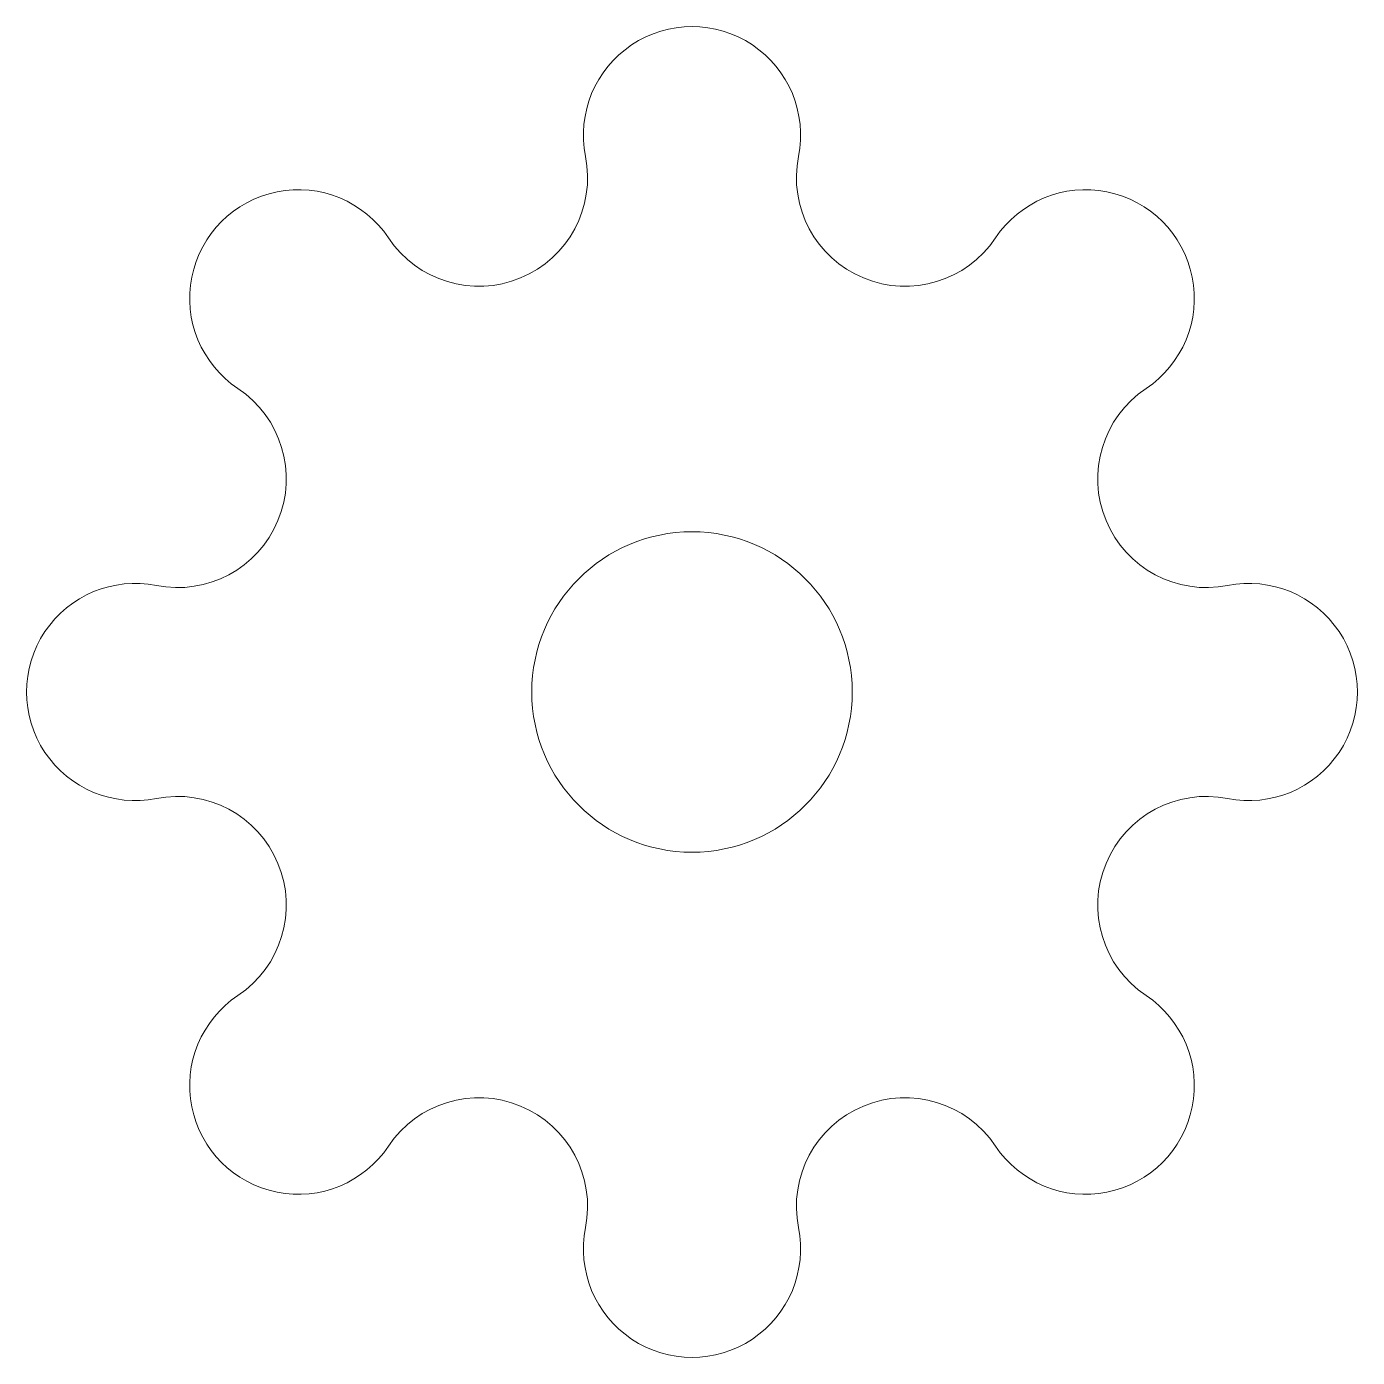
# Model space of a CAD drawing. Header units: millimetres. Extents: x -12.3 to 12.3, y -12.3 to 12.3.
import ezdxf

# ---------------------------------------------------------------- set-up
doc = ezdxf.new("R2010")
doc.units = ezdxf.units.MM

msp = doc.modelspace()

# ---------------------------------------------------------------- linework, layer by layer
at = {"color": 7, "linetype": 'Continuous', "lineweight": 15}
msp.add_circle((0, 0), 2.95, dxfattribs=at)
for centre, start, end in [((0, 10.252), 348.75, 191.25), ((-3.923, 9.471), 213.75, 11.25), ((3.923, 9.471), 168.75, 326.25), ((-7.249, 7.249), 33.75, 236.25), ((7.249, 7.249), 303.75, 146.25), ((-9.471, 3.923), 258.75, 56.25), ((9.471, 3.923), 123.75, 281.25), ((-10.252, 0), 78.75, 281.25), ((10.252, 0), 258.75, 101.25), ((-9.471, -3.923), 303.75, 101.25), ((9.471, -3.923), 78.75, 236.25), ((-7.249, -7.249), 123.75, 326.25), ((7.249, -7.249), 213.75, 56.25), ((-3.923, -9.471), 348.75, 146.25), ((3.923, -9.471), 33.75, 191.25), ((0, -10.252), 168.75, 11.25)]:
    msp.add_arc(centre, 2, start, end, dxfattribs=at)

doc.saveas('drawing.dxf')
